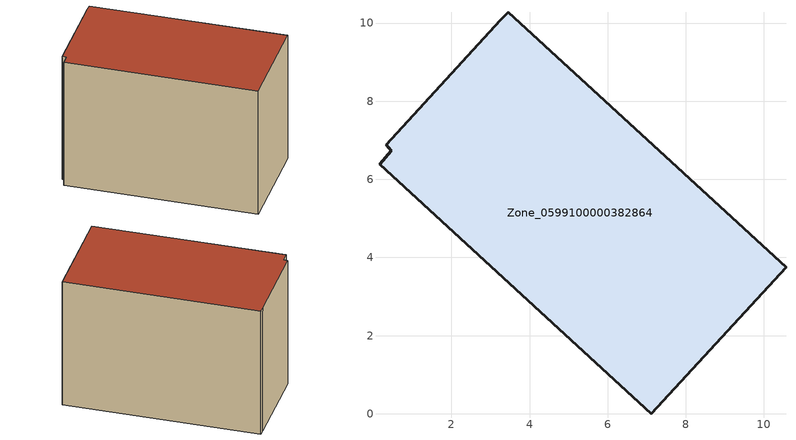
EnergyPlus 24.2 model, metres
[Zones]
Zone_0599100000382864
 floor ground (C_G): 0.33,6.89 3.25,10.07 3.46,10.28 10.56,3.75 7.12,0 0.16,6.38 0.46,6.73 z0
 wall outside (C_F): 7.12,0 10.56,3.75 3.46,10.28 3.25,10.07 0.33,6.89 0.46,6.73 0.16,6.38 7.12,0 z0:6.77
 roof outside (C_R): 3.25,10.07 0.33,6.89 0.46,6.73 0.16,6.38 7.12,0 10.56,3.75 3.46,10.28 z6.77
[BUILDING]
Pand.0599100000382864: North Axis=0; Terrain=City; Loads Convergence Tolerance Value=0.04; Temperature Convergence Tolerance Value=0.4; Solar Distribution=FullExterior; Maximum Number of Warmup Days=25; Minimum Number of Warmup Days=1
[Site:Location]
Rotterdam.The.Hague.AP_ZH_NLD Design_Conditions: Latitude=51.96; Longitude=4.45; Time Zone=1; Elevation=-4.5
[SITE:GROUNDTEMPERATURE:BUILDINGSURFACE]
18, 18, 18, 18, 18, 18, 18, 18, 18, 18, 18, 18
[MATERIAL] Thermal Absorptance=0.9; Solar Absorptance=0.7; Visible Absorptance=0.7
Name | Roughness | Thickness | Conductivity | Density | Specific Heat
G.TI.1992-2005 | MediumSmooth | 0.15 | 0.06 | 540 | 1210
F.TI.1992-2005 | Rough | 0.3 | 0.12 | 1920 | 840
R.TI.1992-2005 | MediumRough | 0.2 | 0.08 | 1500 | 1000
[CONSTRUCTION]
C_G: G.TI.1992-2005
C_F: F.TI.1992-2005
C_R: R.TI.1992-2005
[ZONE]
Zone_0599100000382864: Type=1; Multiplier=1; Ceiling Height=Autocalculate; Volume=Autocalculate; Floor Area=autocalculate; Part of Total Floor Area=Yes
[ZONEINFILTRATION:DESIGNFLOWRATE]
Infil_Zone_0599100000382864: Zone or ZoneList or Space or SpaceList=Zone_0599100000382864; Schedule=AlwaysOn; Design Flow Rate Calculation Method=Flow/Area; Flow Rate per Floor Area=0.0015; Constant Term Coefficient=1; Temperature Term Coefficient=0; Velocity Term Coefficient=0; Velocity Squared Term Coefficient=0
[HVACTEMPLATE:ZONE:IDEALLOADSAIRSYSTEM]
Zone_0599100000382864: Maximum Heating Supply Air Temperature=50; Minimum Cooling Supply Air Temperature=13; Maximum Heating Supply Air Humidity Ratio=0.0156; Minimum Cooling Supply Air Humidity Ratio=0.0077; Heating Limit=NoLimit; Cooling Limit=NoLimit; Dehumidification Control Type=ConstantSensibleHeatRatio; Cooling Sensible Heat Ratio=0.7; Dehumidification Setpoint=60; Humidification Control Type=None; Humidification Setpoint=30; Outdoor Air Method=None; Outdoor Air Flow Rate per Person=0.00944; Outdoor Air Flow Rate per Zone Floor Area=0; Outdoor Air Flow Rate per Zone=0; Demand Controlled Ventilation Type=None; Outdoor Air Economizer Type=NoEconomizer; Heat Recovery Type=None; Sensible Heat Recovery Effectiveness=0.7; Latent Heat Recovery Effectiveness=0.65
[ZONECONTROL:THERMOSTAT]
ThermostatControl_Zone_0599100000382864: Zone or ZoneList=Zone_0599100000382864; Control Type Schedule=DualSetpointControlType; Control 1=Thermostat_Zone_0599100000382864; Temperature Difference Between Cutout And Setpoint=0
[THERMOSTATSETPOINT:DUALSETPOINT]
Thermostat_Zone_0599100000382864: Heating Setpoint Temperature Schedule=HeatingSetpoint_Zone_0599100000382864; Cooling Setpoint Temperature Schedule=CoolingSetpoint_Zone_0599100000382864
[SCHEDULE:COMPACT]
HeatingSetpoint_Zone_0599100000382864: Through: 12/31, For: AllDays, Until: 24:00, 21
CoolingSetpoint_Zone_0599100000382864: Through: 12/31, For: AllDays, Until: 24:00, 24
DualSetpointControlType: Through: 12/31, For: AllDays, Until: 24:00, 4
AlwaysOn: Through: 12/31, For: AllDays, Until: 24:00, 1
